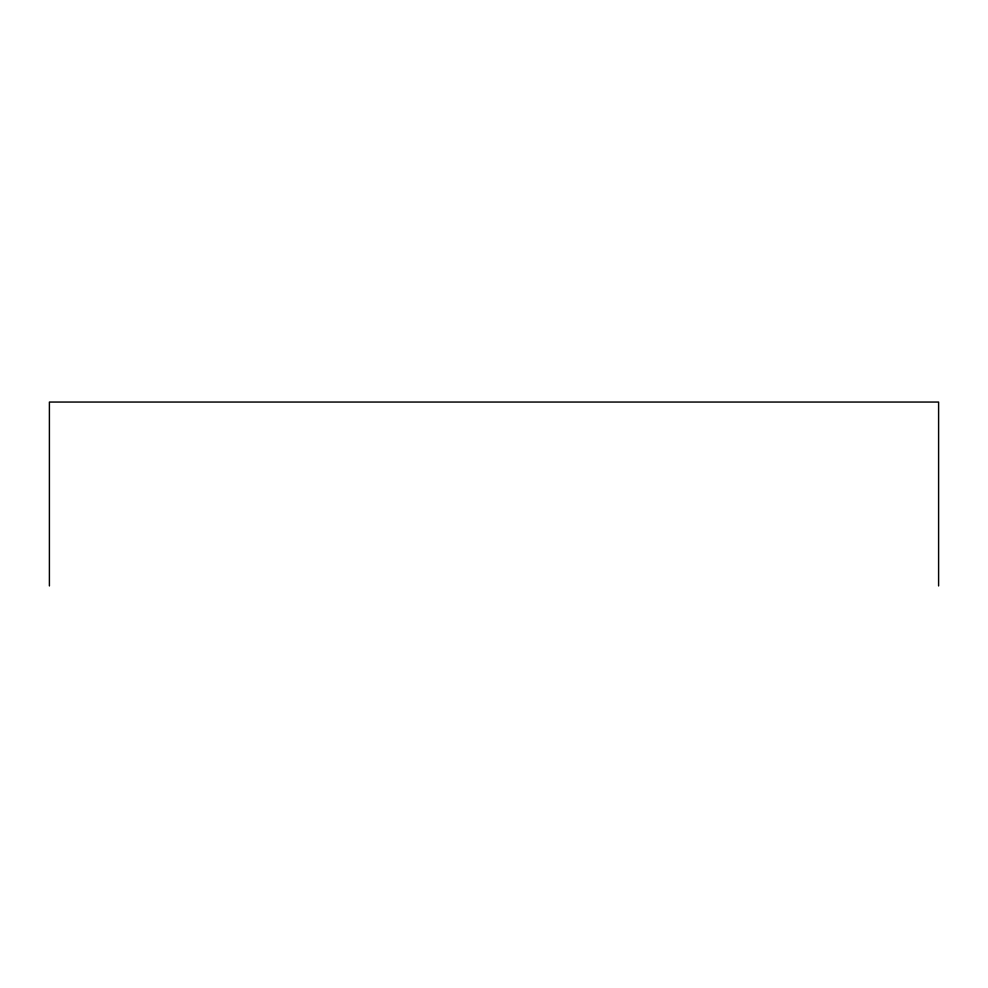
<?xml version="1.0" encoding="UTF-8"?>
<svg xmlns="http://www.w3.org/2000/svg" width="988" height="988" viewBox="0 0 988 988"><rect width="100%" height="100%" fill="white"/><g stroke="black" fill="none" stroke-linecap="round" stroke-linejoin="round"><path stroke-width="1.48" d="M938.6 585.946L938.6 402.054L49.4 402.054L49.4 585.946"/></g></svg>
